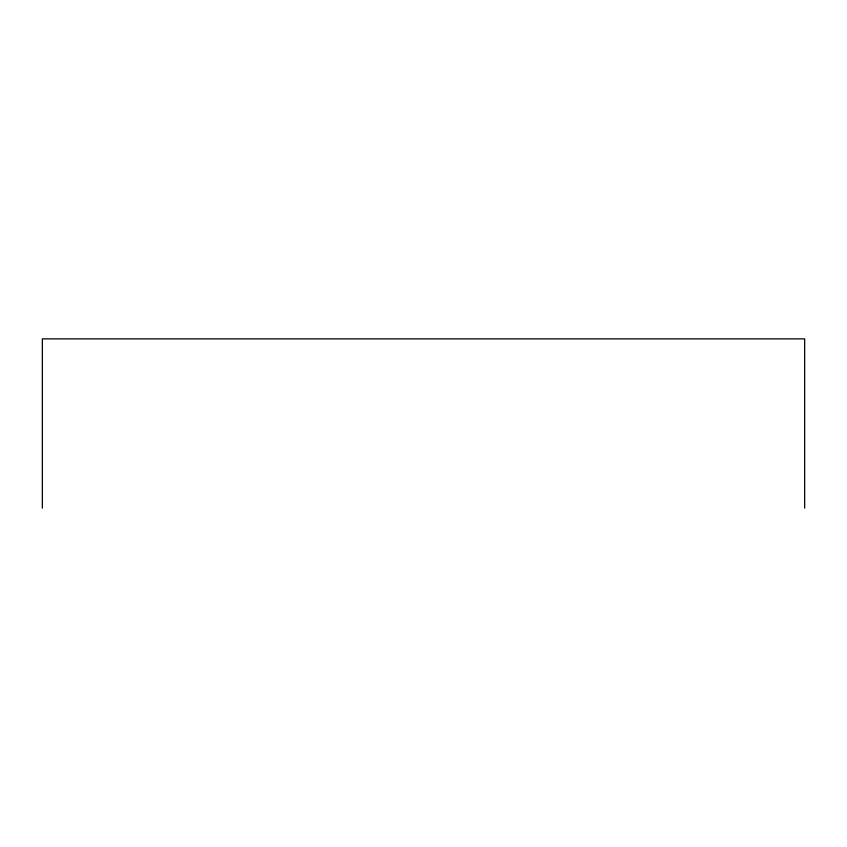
<?xml version="1.0" encoding="UTF-8"?>
<svg xmlns="http://www.w3.org/2000/svg" width="847" height="847" viewBox="0 0 847 847"><rect width="100%" height="100%" fill="white"/><g stroke="black" fill="none" stroke-linecap="round" stroke-linejoin="round"><path stroke-width="1.27" d="M804.65 508.136L804.65 338.864L42.35 338.864L42.35 508.136"/></g></svg>
